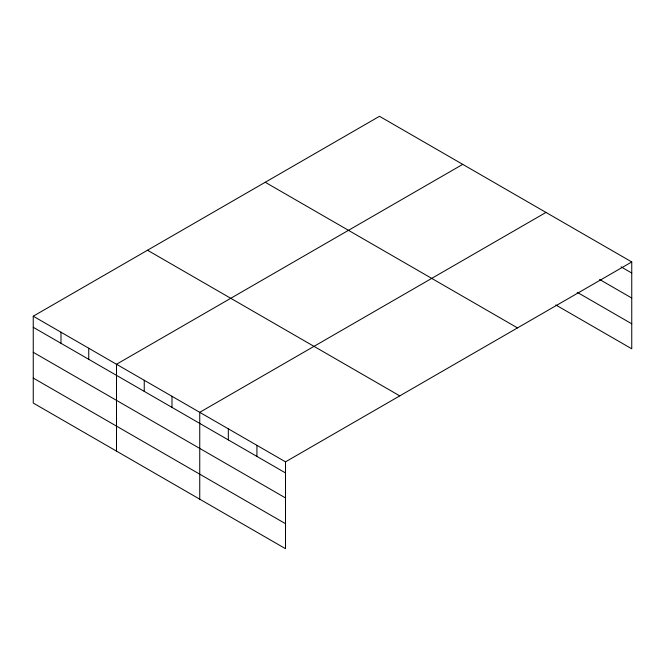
<?xml version="1.0" encoding="UTF-8"?>
<svg xmlns="http://www.w3.org/2000/svg" width="665" height="665" viewBox="0 0 665 665"><rect width="100%" height="100%" fill="white"/><g stroke="black" fill="none" stroke-linecap="round" stroke-linejoin="round"><path stroke-width="1" d="M33.25 316.199L285.509 461.843L285.509 548.7L33.25 403.057L33.25 316.199L379.491 116.3L631.75 261.944L631.75 348.801L555.807 304.961M462.732 164.363L116.5 364.262L116.5 451.119M545.982 212.426L199.741 412.325L199.741 499.182M285.509 461.843L631.75 261.944M621.027 266.848L631.75 273.032M599.589 279.466L631.75 298.036M577.253 292.334L631.75 323.797M265.227 182.268L517.495 327.903M147.505 250.231L399.773 395.875M33.25 327.288L285.509 472.931M33.25 352.292L285.509 497.935M33.25 378.053L285.509 523.696M256.923 445.334L256.923 456.431M228.336 428.825L228.336 439.922M171.994 396.298L171.994 407.396M144.247 380.28L144.247 391.377M88.744 348.236L88.744 359.333M60.997 332.217L60.997 343.315"/></g></svg>
